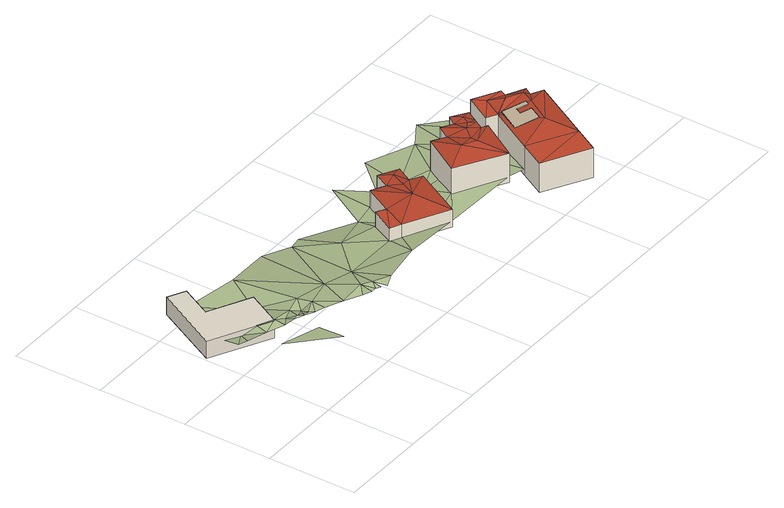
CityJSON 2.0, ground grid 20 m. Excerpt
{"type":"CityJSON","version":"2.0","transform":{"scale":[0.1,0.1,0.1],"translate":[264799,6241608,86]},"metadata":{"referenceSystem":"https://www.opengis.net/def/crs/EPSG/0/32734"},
"CityObjects":{
"building1":{"type":"Building","attributes":{"address":"University Estate Cape Town","building":"yes","building:levels":1,"building_height":4.1,"roof_height":92.2,"ground_height":86.5,"plus_code":"4FRW3F64+64F"},"geometry":[{"type":"Solid","lod":"1","boundaries":[[[[0,1,2,3]],[[1,4,5,2]],[[4,6,7,5]],[[6,8,9,7]],[[8,10,11,9]],[[10,0,3,11]],[[3,2,5,7,9,11]],[[10,8,6,4,1,0]]]]}]},
"building2":{"type":"Building","attributes":{"address":"84 Ritchie Street University Estate Cape Town","building":"house","building:levels":1,"building_height":4.1,"roof_height":92.7,"ground_height":87.6,"plus_code":"4FRW3F64+58Q"},"geometry":[{"type":"Solid","lod":"2","boundaries":[[[[12,13,14]],[[14,13,15]],[[15,16,17]],[[18,14,17]],[[17,14,15]],[[19,17,16]],[[20,21,22]],[[21,23,24]],[[21,24,22]],[[20,25,21]],[[21,25,23]],[[18,17,25]],[[25,17,23]],[[19,24,17]],[[17,24,23]],[[26,27,24,19]],[[27,28,22,24]],[[28,29,20,22]],[[29,30,25,20]],[[30,31,18,25]],[[31,32,14,18]],[[32,33,12,14]],[[33,34,13,12]],[[34,35,15,13]],[[35,36,16,15]],[[36,26,19,16]],[[36,35,34,33,32,31,30,29,28,27,26]]]],"semantics":{"surfaces":[{"type":"RoofSurface"},{"type":"WallSurface"},{"type":"GroundSurface"}],"values":[[0,0,0,0,0,0,0,0,0,0,0,0,0,0,0,1,1,1,1,1,1,1,1,1,1,1,2]]}}]},
"building3":{"type":"Building","attributes":{"address":"86 Ritchie Street University Estate Cape Town","building":"house","building:levels":2,"building_height":6.9,"roof_height":96.5,"ground_height":89,"plus_code":"4FRW3F64+5CF"},"geometry":[{"type":"Solid","lod":"2","boundaries":[[[[37,38,39]],[[39,38,40]],[[41,42,43]],[[42,44,45]],[[42,45,43]],[[41,46,42]],[[42,46,44]],[[47,40,38]],[[39,48,37]],[[49,50,51]],[[52,51,53]],[[53,51,54]],[[54,51,50]],[[48,39,50]],[[53,54,40]],[[53,40,47]],[[40,54,39]],[[39,54,50]],[[49,51,46]],[[46,51,44]],[[45,44,52]],[[52,44,51]],[[55,56,41,43]],[[56,57,46,41]],[[57,58,49,46]],[[58,59,50,49]],[[59,60,48,50]],[[60,61,37,48]],[[61,62,38,37]],[[62,63,47,38]],[[63,64,53,47]],[[64,65,52,53]],[[65,66,45,52]],[[66,55,43,45]],[[66,65,64,63,62,61,60,59,58,57,56,55]]]],"semantics":{"surfaces":[{"type":"RoofSurface"},{"type":"WallSurface"},{"type":"GroundSurface"}],"values":[[0,0,0,0,0,0,0,0,0,0,0,0,0,0,0,0,0,0,0,0,0,0,1,1,1,1,1,1,1,1,1,1,1,1,2]]}}]},
"building4":{"type":"Building","attributes":{"address":"88 Ritchie Street University Estate Cape Town","building":"house","building:levels":2,"building_height":6.9,"roof_height":97.4,"ground_height":89.5,"plus_code":"4FRW3F64+5F4"},"children":["building4-1"],"geometry":[{"type":"Solid","lod":"2","boundaries":[[[[67,68,69]],[[67,69,70]],[[70,69,71]],[[72,69,68]],[[72,73,69]],[[69,73,71]],[[74,71,75]],[[75,71,73]],[[76,77,78]],[[78,77,79]],[[78,80,76]],[[81,80,82]],[[82,80,78]],[[83,81,82]],[[75,81,83]],[[75,83,74]],[[72,75,73]],[[72,76,80]],[[72,80,81]],[[72,81,75]],[[84,85,83,82]],[[85,86,74,83]],[[86,87,71,74]],[[87,88,70,71]],[[88,89,67,70]],[[89,90,68,67]],[[90,91,72,68]],[[91,92,76,72]],[[92,93,77,76]],[[93,94,79,77]],[[94,95,78,79]],[[95,84,82,78]],[[95,94,93,92,91,90,89,88,87,86,85,84]]]],"semantics":{"surfaces":[{"type":"RoofSurface"},{"type":"WallSurface"},{"type":"GroundSurface"}],"values":[[0,0,0,0,0,0,0,0,0,0,0,0,0,0,0,0,0,0,0,0,1,1,1,1,1,1,1,1,1,1,1,1,2]]}}]},
"building4-1":{"type":"BuildingInstallation","parents":["building4"],"geometry":[{"type":"Solid","lod":"2","boundaries":[[[[96,97,98,99]],[[97,100,101,98]],[[100,102,103,101]],[[102,104,105,103]],[[104,106,107,105]],[[106,108,109,107]],[[108,110,111,109]],[[110,96,99,111]],[[99,98,101,103,105,107,109,111]],[[110,108,106,104,102,100,97,96]]]]}]},
"terrain1":{"type":"TINRelief","geometry":[{"type":"CompositeSurface","lod":"1","boundaries":[[[112,113,114]],[[112,114,115]],[[112,115,116]],[[117,112,116]],[[118,119,120]],[[116,121,117]],[[122,121,116]],[[121,122,123]],[[122,124,123]],[[124,125,123]],[[124,126,125]],[[127,121,123]],[[128,125,126]],[[125,127,123]],[[126,129,128]],[[130,131,132]],[[129,133,128]],[[125,128,134]],[[135,133,129]],[[121,127,131]],[[134,127,125]],[[133,134,128]],[[133,135,136]],[[133,136,134]],[[135,137,136]],[[127,134,138]],[[131,127,138]],[[138,134,136]],[[139,136,137]],[[131,140,132]],[[140,131,138]],[[138,136,141]],[[141,136,139]],[[139,142,143]],[[141,140,138]],[[143,141,139]],[[142,144,143]],[[144,145,143]],[[146,143,145]],[[145,147,146]],[[143,148,141]],[[148,143,146]],[[140,141,149]],[[146,150,151]],[[151,148,146]],[[152,141,148]],[[141,152,149]],[[151,153,148]],[[152,148,154]],[[148,155,154]],[[148,153,155]],[[156,152,154]],[[157,155,153]],[[156,154,158]],[[154,155,159]],[[158,154,159]],[[160,157,153]],[[161,158,159]],[[158,161,31]],[[162,158,31]],[[160,163,164]],[[31,165,166]],[[166,162,31]],[[163,167,164]],[[163,160,168]],[[169,170,167]],[[163,171,167]],[[169,172,166]],[[169,167,60]],[[60,167,171]],[[60,173,169]],[[169,173,172]],[[174,60,175]],[[168,176,177]],[[174,173,60]],[[178,179,174]],[[176,180,177]],[[173,174,179]],[[181,182,183]],[[177,180,182]],[[183,182,184]],[[183,184,185]],[[182,180,184]],[[185,184,186]],[[173,179,187]],[[186,89,179]],[[184,89,186]],[[179,89,187]],[[187,89,188]]]}]}
},
"vertices":[
[180,304,5],[86,352,5],[86,352,46],[180,304,46],[122,422,5],[122,422,46],[83,442,5],[83,442,46],[6,293,5],[6,293,46],[139,225,5],[139,225,46],
[537,266,57],[508,212,57],[558,254,57],[532,200,57],[630,148,57],[614,232,70],[591,316,57],[690,260,57],[640,334,57],[649,301,67],[683,311,57],[633,268,67],[663,275,57],[622,299,57],[690,260,16],[663,275,16],[683,311,16],[640,334,16],[622,299,16],[591,316,16],[558,254,16],[537,266,16],[508,212,16],[532,200,16],[630,148,16],
[693,195,99],[799,132,99],[753,214,112],[784,197,112],[832,297,99],[837,268,109],[867,276,99],[827,250,109],[853,252,99],[819,277,99],[852,220,99],[745,281,99],[793,292,99],[775,263,99],[809,241,110],[849,245,99],[839,228,99],[786,214,110],[867,276,30],[832,297,30],[819,277,30],[793,292,30],[775,263,30],[745,281,30],[693,195,30],[799,132,30],[852,220,30],[839,228,30],[849,245,30],[853,252,30],
[898,294,104],[865,234,104],[913,267,104],[956,262,104],[949,248,104],[888,222,104],[926,231,117],[990,227,104],[961,213,117],[831,119,104],[799,61,104],[932,61,104],[901,5,104],[915,129,117],[948,184,117],[1006,196,104],[980,210,104],[1006,196,35],[980,210,35],[990,227,35],[949,248,35],[956,262,35],[898,294,35],[865,234,35],[888,222,35],[831,119,35],[799,61,35],[901,5,35],[932,61,35],
[865,166,107],[911,140,116],[911,140,118],[865,166,108],[928,170,116],[927,170,117],[906,182,111],[906,182,113],[913,195,111],[913,195,113],[935,182,116],[935,182,117],[941,193,116],[941,193,117],[895,219,106],[895,219,108],
[72,259,35],[39,276,37],[33,237,46],[53,229,46],[94,213,48],[103,243,48],[156,132,57],[75,163,52],[147,67,68],[139,225,48],[136,198,48],[159,213,44],[156,190,54],[169,192,54],[177,182,54],[185,222,44],[181,188,54],[179,181,54],[86,352,12],[180,304,18],[122,422,7],[191,181,54],[197,203,44],[198,171,54],[221,194,57],[217,162,57],[220,229,50],[255,143,59],[231,388,23],[291,214,50],[292,124,59],[317,147,60],[311,115,60],[323,115,60],[339,134,60],[334,110,60],[361,199,44],[341,398,11],[345,103,60],[378,117,59],[399,366,13],[487,144,44],[439,279,35],[508,212,28],[433,375,8],[532,200,28],[545,311,11],[537,266,23],[630,148,31],[558,254,22],[606,416,9],[693,195,41],[653,190,31],[622,299,17],[640,334,17],[690,260,24],[799,132,46],[683,311,21],[663,275,24],[725,247,33],[708,411,16],[805,360,24],[793,292,36],[775,263,36],[831,119,49],[831,186,41],[819,277,34],[832,297,34],[888,222,39],[839,228,37],[852,220,37],[849,245,37],[865,234,39],[853,252,34],[867,276,35],[863,397,22],[927,321,32]
]}
